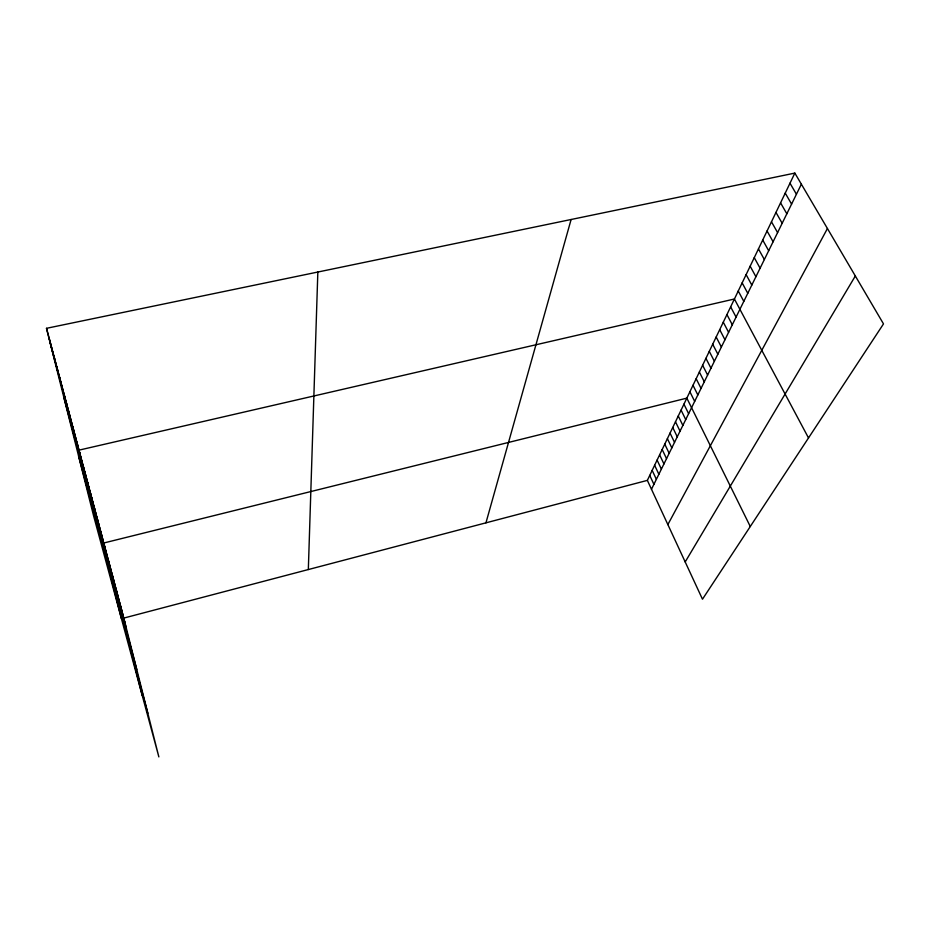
<?xml version="1.0" encoding="UTF-8"?>
<svg xmlns="http://www.w3.org/2000/svg" width="930" height="930" viewBox="0 0 930 930"><rect width="100%" height="100%" fill="white"/><g stroke="black" fill="none" stroke-linecap="round" stroke-linejoin="round"><path stroke-width="1.4" d="M308.33 569.544L317.839 272.025M485.948 522.834L571.113 219.503M647.361 480.38L794.848 173.096L883.5 323.896L702.476 599.211L647.361 480.38L123.771 618.09L158.856 756.904L93.616 515.918L46.5 328.313L794.848 173.096M651.488 489.273L801.369 184.198M667.856 524.578L827.433 228.524M685.189 561.941L855.333 275.989M789.989 183.21L796.429 194.242M785.234 193.126L791.593 204.112M780.561 202.856L786.838 213.784M775.969 212.412L782.165 223.281M771.47 221.793L777.596 232.593M767.052 230.989L773.097 241.742M762.716 240.033L768.68 250.728M758.45 248.915L764.355 259.551M754.265 257.633L760.101 268.212M750.161 266.201L755.916 276.721M746.116 274.617L751.812 285.08M742.152 282.883L747.767 293.299M738.246 291.009L743.802 301.367M808.507 437.937L734.409 299.007L78.992 450.143L121.435 618.648M730.643 306.865L736.072 317.107M726.935 314.584L732.305 324.779M723.284 322.187L728.597 332.324M719.704 329.65L724.958 339.741M716.17 337.009L721.366 347.041M712.706 344.24L717.844 354.214M709.288 351.354L714.368 361.282M705.928 358.352L710.962 368.222M702.615 365.246L707.602 375.069M699.36 372.023L704.289 381.8M696.163 378.708L701.034 388.426M693.001 385.276L697.826 394.948M689.897 391.751L694.675 401.376M750.278 526.508L686.84 398.133L103.753 543.004L142.255 695.559M683.934 404.166L688.619 413.687M681.086 410.118L685.724 419.593M678.261 415.989L682.864 425.417M675.482 421.778L680.039 431.16M672.75 427.475L677.261 436.821M670.053 433.101L674.517 442.389M667.391 438.646L671.82 447.888M664.764 444.11L669.158 453.317M662.172 449.504L666.531 458.664M659.626 454.828L663.939 463.942M657.103 460.083L661.381 469.15M654.615 465.256L658.859 474.277M652.163 470.359L656.371 479.345M649.745 475.404L653.906 484.344M78.55 455.909L147.823 713.229M46.5 328.313L123.771 618.09M49.941 341.996L126.387 628.436M63.717 396.843L136.78 669.565M120.121 604.407L125.201 624.007M116.308 590.108L121.551 610.301M112.321 575.135L117.726 595.979M108.136 559.453L113.716 580.971M100.58 531.111L105.044 548.491M97.301 518.801L101.858 536.54M93.895 506.06L98.557 524.171M90.373 492.842L95.139 511.349M86.722 479.136L91.582 498.05M84.839 472.091L87.908 484.251M82.921 464.919L86.013 477.148M76.958 442.541L80.108 455.037M72.784 426.893L78.062 447.365M68.448 410.607L73.842 431.578M66.204 402.202L69.459 415.129M63.914 393.634L67.192 406.654M59.206 375.964L64.879 398.005M56.777 366.839L60.113 380.138M54.289 357.515L57.648 370.907M49.151 338.264L55.137 361.479"/></g></svg>
